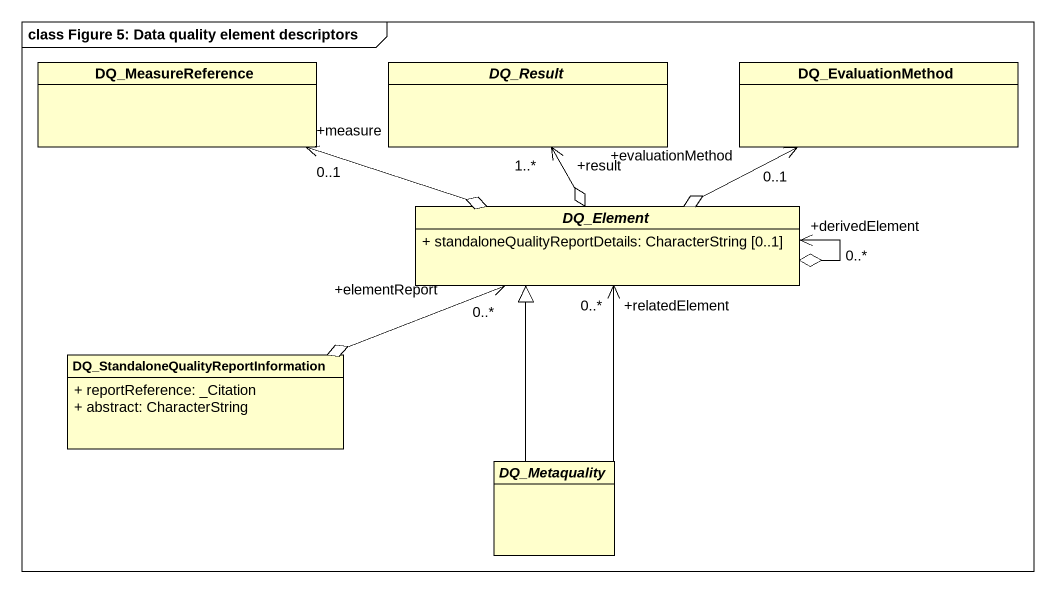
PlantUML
@startuml
mainframe class Figure 5: Data quality element descriptors
hide circle
hide empty members
skinparam classAttributeIconSize 0
class DQ_MeasureReference
abstract class DQ_Result
class DQ_EvaluationMethod
abstract class DQ_Element {
  + standaloneQualityReportDetails: CharacterString [0..1]
}
class "DQ_StandaloneQualityReportInformation" as DQ_StandaloneQualityReportIn {
  + reportReference: _Citation
  + abstract: CharacterString
}
abstract class DQ_Metaquality
DQ_Element o-left-> "+measure\n0..1" DQ_MeasureReference
DQ_Element o-up-> "+result\n1..*" DQ_Result
DQ_Element o-right-> "+evaluationMethod\n0..1" DQ_EvaluationMethod
DQ_Element o--> "+derivedElement\n0..*" DQ_Element
DQ_StandaloneQualityReportIn o-right-> "+elementReport\n0..*" DQ_Element
DQ_Metaquality -up-|> DQ_Element
DQ_Metaquality -up-> "+relatedElement\n0..*" DQ_Element
@enduml
